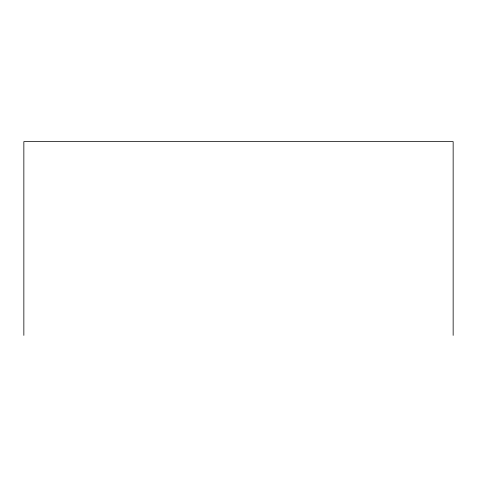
<?xml version="1.0" encoding="UTF-8"?>
<svg xmlns="http://www.w3.org/2000/svg" width="477" height="477" viewBox="0 0 477 477"><rect width="100%" height="100%" fill="white"/><g stroke="black" fill="none" stroke-linecap="round" stroke-linejoin="round"><path stroke-width="0.72" d="M453.15 335.379L453.15 141.621L23.85 141.621L23.85 335.379"/></g></svg>
